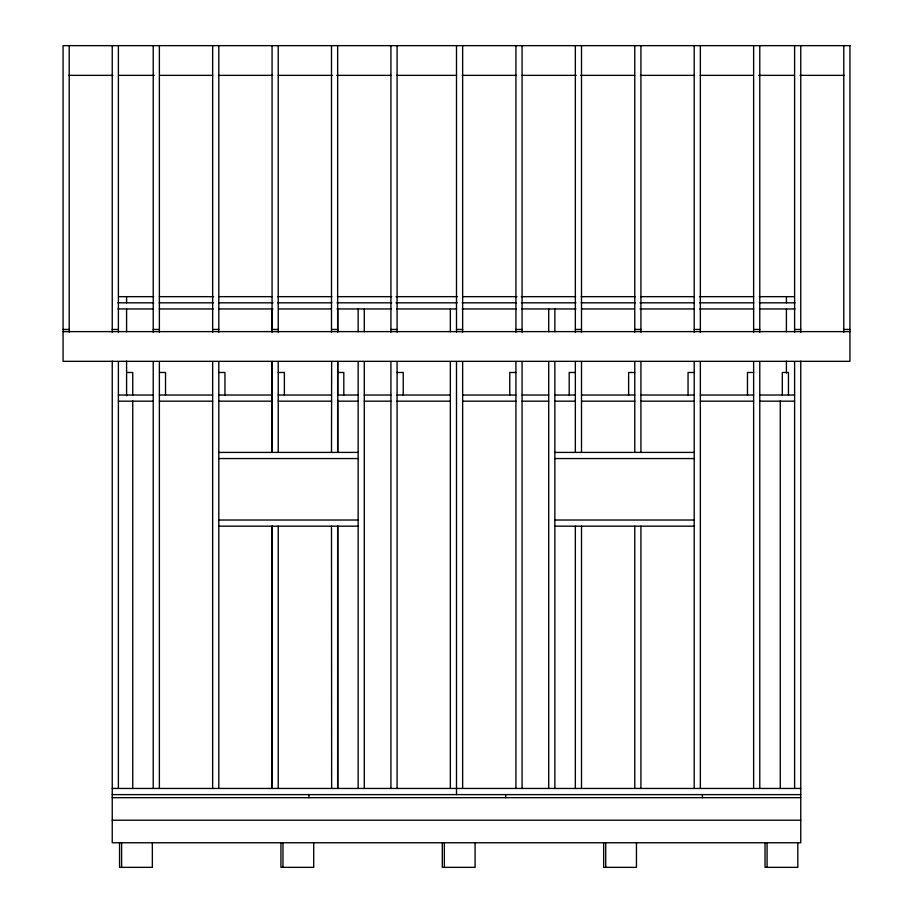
<?xml version="1.0" encoding="UTF-8"?>
<svg xmlns="http://www.w3.org/2000/svg" width="913" height="913" viewBox="0 0 913 913"><rect width="100%" height="100%" fill="white"/><g stroke="black" fill="none" stroke-linecap="round" stroke-linejoin="round"><path stroke-width="1.37" d="M68.772 75.357L112.961 75.357M118.656 75.357L154.297 75.357M160.003 75.357L212.74 75.357M218.447 75.357L272.61 75.357M278.317 75.357L332.48 75.357M336.76 75.357L390.924 75.357M396.63 75.357L456.5 75.357M462.206 75.357L516.37 75.357M522.076 75.357L576.24 75.357M580.52 75.357L634.683 75.357M640.39 75.357L694.553 75.357M700.26 75.357L752.997 75.357M758.703 75.357L794.344 75.357M800.039 75.357L844.228 75.357M118.77 296.668L153.669 296.668M159.353 296.668L213.539 296.668M219.188 296.668L271.994 296.668M277.586 296.668L331.864 296.668M337.422 296.668L391.734 296.668M396.002 296.668L457.299 296.668M462.823 296.668L516.998 296.668M521.266 296.668L575.578 296.668M581.136 296.668L635.414 296.668M641.006 296.668L693.812 296.668M699.461 296.668L753.647 296.668M759.331 296.668L794.23 296.668M117.937 302.819L153.669 302.819M159.193 302.819L213.539 302.819M218.937 302.819L272.998 302.819M277.689 302.819L331.864 302.819M337.011 302.819L391.734 302.819M396.002 302.819L457.299 302.819M462.195 302.819L516.244 302.819M521.449 302.819L575.989 302.819M581.273 302.819L635.414 302.819M640.002 302.819L694.063 302.819M699.518 302.819L753.807 302.819M759.342 302.819L795.063 302.819M117.937 308.959L153.498 308.959M159.193 308.959L213.243 308.959M218.937 308.959L272.998 308.959M278.682 308.959L331.316 308.959M337.011 308.959L391.061 308.959M396.756 308.959L456.5 308.959M462.195 308.959L516.244 308.959M521.939 308.959L575.989 308.959M581.684 308.959L634.318 308.959M640.002 308.959L694.063 308.959M699.757 308.959L753.807 308.959M759.502 308.959L795.063 308.959M63.065 329.456L69.217 329.456M112.242 329.456L118.393 329.456M153.224 329.456L159.376 329.456M212.649 329.456L218.8 329.456M272.074 329.456L278.225 329.456M331.499 329.456L337.65 329.456M390.924 329.456L397.075 329.456M456.5 329.456L462.651 329.456M515.925 329.456L522.076 329.456M575.35 329.456L581.501 329.456M634.775 329.456L640.926 329.456M694.2 329.456L700.351 329.456M753.624 329.456L759.776 329.456M794.607 329.456L800.758 329.456M843.783 329.456L849.935 329.456M63.065 331.613L849.935 331.613M126.587 372.481L132.739 372.481L132.739 395.021M159.376 372.481L165.527 372.481L165.527 395.021M218.8 372.481L224.952 372.481L224.952 395.021M278.225 372.481L284.377 372.481L284.377 395.021M337.65 372.481L343.802 372.481L343.802 395.021M397.075 372.481L403.226 372.481L403.226 395.021M515.925 372.481L509.774 372.481L509.774 395.021M575.35 372.481L569.198 372.481L569.198 395.021M634.775 372.481L628.623 372.481L628.623 395.021M694.2 372.481L688.048 372.481L688.048 395.021M753.624 372.481L747.473 372.481L747.473 395.021M118.393 395.021L153.224 395.021M159.376 395.021L212.649 395.021M218.8 395.021L272.074 395.021M278.225 395.021L331.499 395.021M358.284 395.021L337.65 395.021L337.65 361.514M364.287 395.021L390.924 395.021M397.075 395.021L450.349 395.021M462.651 395.021L515.925 395.021M522.076 395.021L548.713 395.021M554.853 395.021L575.35 395.021M581.501 395.021L634.775 395.021M640.926 395.021L694.2 395.021M700.351 395.021L753.624 395.021M759.776 395.021L794.607 395.021M118.393 401.172L153.224 401.172M159.376 401.172L212.649 401.172M218.8 401.172L272.074 401.172M278.225 401.172L331.499 401.172M337.65 401.172L358.284 401.172M364.287 401.172L390.924 401.172M397.075 401.172L450.349 401.172M462.651 401.172L515.925 401.172M522.076 401.172L548.713 401.172M554.853 401.172L575.35 401.172M581.501 401.172L634.775 401.172M640.926 401.172L694.2 401.172M700.351 401.172L753.624 401.172M759.776 401.172L794.607 401.172M218.8 452.403L358.147 452.403M554.853 452.403L694.2 452.403M218.8 458.554L358.147 458.554M554.853 458.554L694.2 458.554M218.8 520.022L358.147 520.022M554.853 520.022L694.2 520.022M218.8 526.173L358.147 526.173M554.853 526.173L694.2 526.173M112.242 788.455L800.758 788.455M112.242 794.607L800.758 794.607M112.242 797.677L800.758 797.677M112.242 820.216L800.758 820.216M843.783 45.65L843.783 332.229M800.758 45.65L800.758 332.229M800.758 361.194L800.758 842.756L112.242 842.756L112.242 361.149M797.825 842.756L797.825 867.35L765.037 867.35L765.037 842.756M794.607 45.65L794.607 332.229M794.607 361.605L794.607 788.455M788.455 395.021L788.455 372.481L782.315 372.481L782.315 395.021M786.413 296.668L786.413 302.819M786.413 308.959L786.413 331.727M786.413 361.194L786.413 372.995M780.261 400.944L780.261 788.455M767.08 842.756L767.08 867.35M759.776 45.65L759.776 332.229M759.776 361.605L759.776 788.455M753.624 45.65L753.624 332.229M753.624 361.605L753.624 788.455M702.394 794.607L702.394 797.677M700.351 45.65L700.351 332.229M700.351 361.605L700.351 788.455M694.2 45.65L694.2 332.229M694.2 361.605L694.2 788.455M640.926 45.65L640.926 332.229M640.926 361.514L640.926 452.403M640.926 526.173L640.926 788.455M636.452 842.756L636.452 867.35L603.664 867.35L603.664 842.756M634.775 45.65L634.775 332.229M634.775 361.514L634.775 452.403M634.775 526.173L634.775 788.455M605.718 842.756L605.718 867.35M581.501 45.65L581.501 332.229M581.501 361.514L581.501 452.403M581.501 526.173L581.501 788.455M575.35 45.65L575.35 332.229M575.35 361.514L575.35 452.403M575.35 526.173L575.35 788.455M554.853 308.959L554.853 331.727M554.853 361.605L554.853 788.455M548.713 308.959L548.713 331.727M548.713 361.605L548.713 788.455M522.076 45.65L522.076 332.229M522.076 361.605L522.076 788.455M515.925 45.65L515.925 332.229M515.925 361.605L515.925 788.455M505.676 794.607L505.676 797.677M475.08 842.756L475.08 867.35L442.303 867.35L442.303 842.756M462.651 45.65L462.651 332.229M462.651 361.605L462.651 788.455M456.5 45.65L456.5 332.229M456.5 361.605L456.5 794.607M450.349 308.959L450.349 331.727M450.349 361.605L450.349 788.455M444.346 842.756L444.346 867.35M397.075 45.65L397.075 332.229M397.075 361.605L397.075 788.455M390.924 45.65L390.924 332.229M390.924 361.605L390.924 788.455M364.287 308.959L364.287 331.727M364.287 361.605L364.287 788.455M358.147 308.959L358.147 331.727M358.147 361.605L358.147 788.455M337.787 308.959L337.787 331.681M337.787 361.514L337.787 452.403M337.787 526.173L337.787 788.455M337.65 45.65L337.65 332.229M337.65 399.86L337.65 452.403M337.65 526.173L337.65 788.455M331.499 45.65L331.499 332.229M331.647 361.514L331.499 452.403M331.499 526.173L331.647 788.455M313.718 842.756L313.718 867.35L280.93 867.35L280.93 842.756M308.959 794.607L308.959 797.677M282.973 842.756L282.973 867.35M278.225 45.65L278.225 332.229M278.225 361.514L278.225 452.403M278.225 526.173L278.225 788.455M272.222 308.959L272.222 331.681M272.222 361.514L272.222 452.403M272.222 526.173L272.222 788.455M272.074 45.65L272.074 332.229M272.074 361.514L272.074 452.403M272.074 526.173L272.074 788.455M218.8 45.65L218.8 332.229M218.8 361.605L218.8 788.455M212.649 45.65L212.649 332.229M212.649 361.605L212.649 788.455M159.376 45.65L159.376 332.229M159.376 361.605L159.376 788.455M153.224 45.65L153.224 332.229M153.224 361.605L153.224 788.455M152.345 842.756L152.345 867.35L119.557 867.35L119.557 842.756M132.739 400.944L132.739 788.455M126.587 296.668L126.587 302.819M126.587 308.959L126.587 331.727M126.587 361.149L126.587 395.751M121.612 842.756L121.612 867.35M118.393 45.65L118.393 332.229M118.393 361.605L118.393 788.455M112.242 45.65L112.242 332.229M69.217 45.65L69.217 332.229M849.935 45.65L63.065 45.65L63.065 361.331L849.935 361.331L849.935 45.65"/></g></svg>
